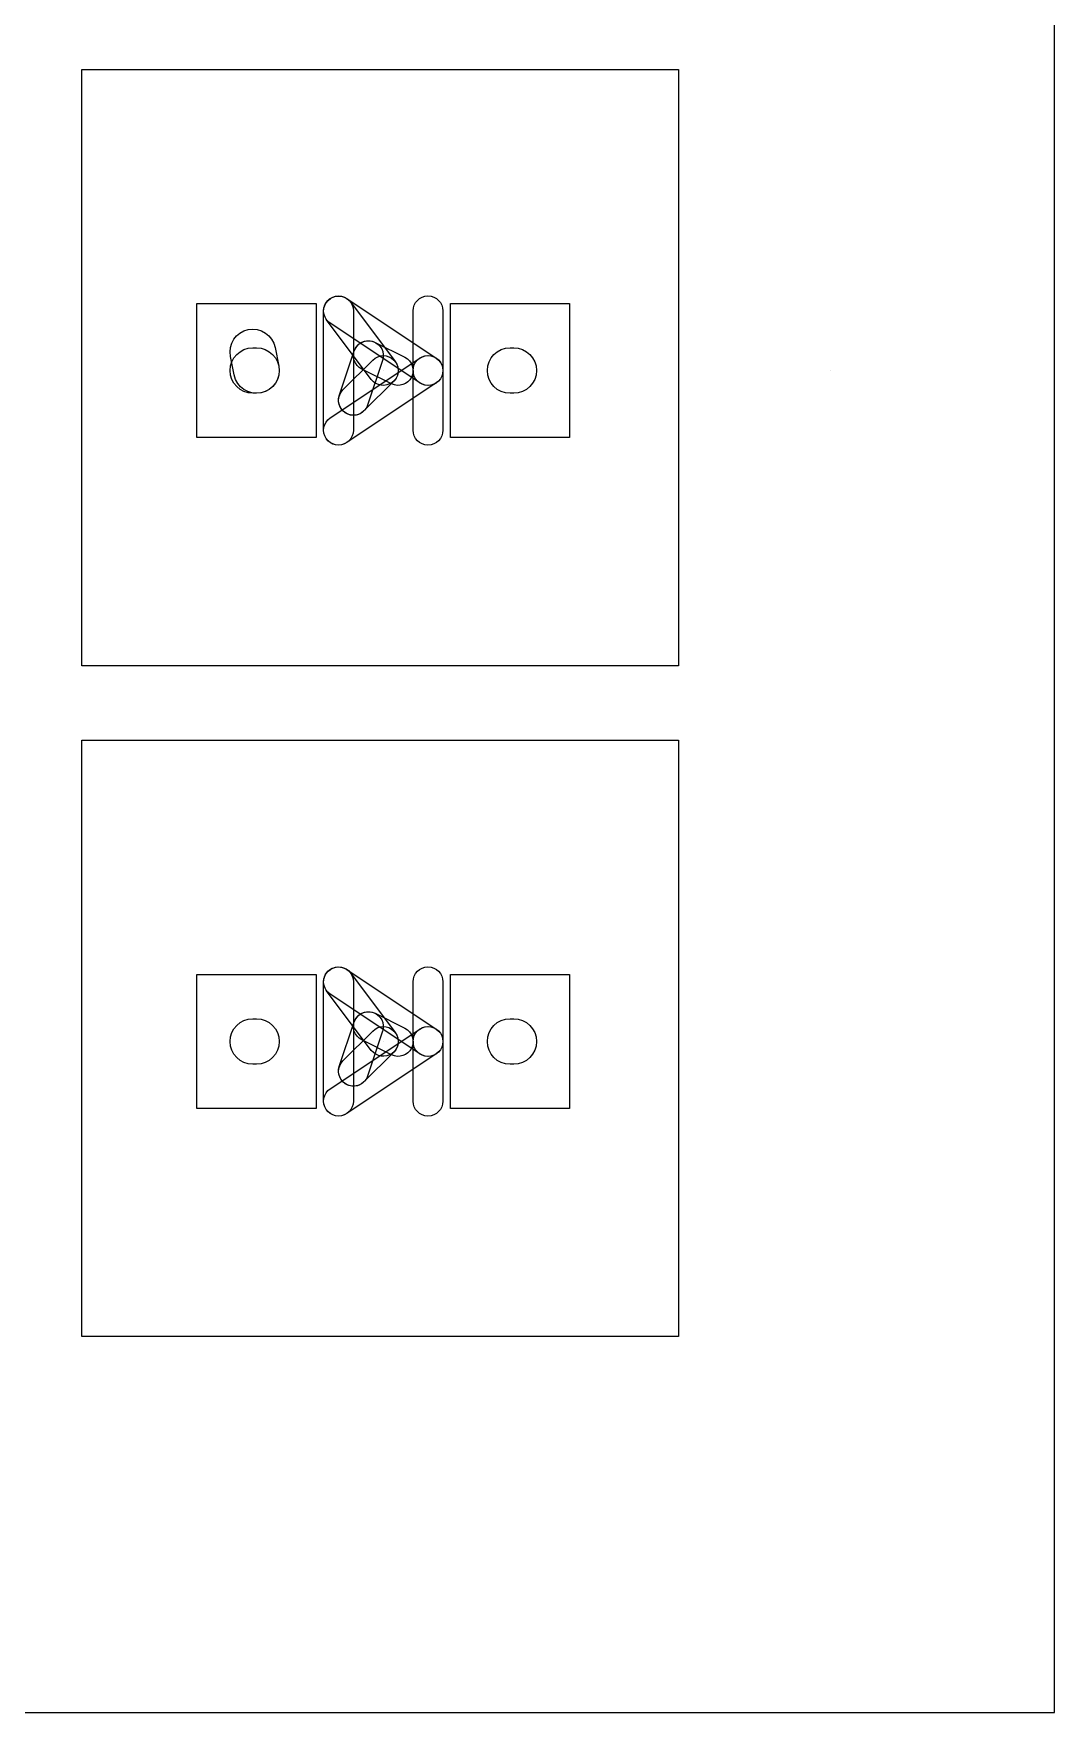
# Model space of a CAD drawing. Header units: inches. Extents: x 5 to 145, y -76 to 99.
# Drawn here: x 30.91 to 37.75, y -48.64 to -37.38 of the extents above; entities that cross this region are included whole.
import ezdxf

# ---------------------------------------------------------------- set-up
doc = ezdxf.new("R2010")
doc.units = ezdxf.units.IN
doc.header["$MEASUREMENT"] = 0

# ---------------------------------------------------------------- blocks, each defined once
blk = doc.blocks.new('block 202')
at = {"color": 7, "lineweight": 25}
blk.add_lwpolyline([(37.751, -48.64), (37.751, -35.14)], dxfattribs=at)
blk = doc.blocks.new('block 209')
at = {"color": 7, "lineweight": 25}
blk.add_lwpolyline([(28.751, -48.64), (37.751, -48.64)], dxfattribs=at)
blk = doc.blocks.new('block 201')
for name in ['block 202', 'block 209']:
    blk.add_blockref(name, (0, 0))
blk = doc.blocks.new('block 218')
at = {"lineweight": 0}
blk.add_lwpolyline([(36.251, -39.64), (36.251, -39.64)], dxfattribs=at)
blk = doc.blocks.new('block 225')
at = {"lineweight": 0}
blk.add_lwpolyline([(33.251, -39.64), (33.251, -39.64)], dxfattribs=at)
blk = doc.blocks.new('block 231')
at = {"lineweight": 0}
blk.add_lwpolyline([(33.251, -44.14), (33.251, -44.14)], dxfattribs=at)
blk = doc.blocks.new('block 285')
at = {"color": 2, "lineweight": 25}
blk.add_open_spline([(33.451, -39.24), (33.451, -39.24), (33.451, -39.64), (33.451, -39.64), (33.451, -39.695), (33.496, -39.74), (33.551, -39.74), (33.607, -39.74), (33.651, -39.695), (33.651, -39.64), (33.651, -39.64), (33.651, -39.24), (33.651, -39.24), (33.651, -39.185), (33.607, -39.14), (33.551, -39.14), (33.496, -39.14), (33.451, -39.185), (33.451, -39.24)], degree=3, knots=[0, 0, 0, 0, 1, 1, 1, 2, 2, 2, 3, 3, 3, 4, 4, 4, 5, 5, 5, 6, 6, 6, 6], dxfattribs=at)
blk = doc.blocks.new('block 286')
at = {"color": 2, "lineweight": 25}
blk.add_open_spline([(33.451, -39.64), (33.451, -39.64), (33.451, -40.04), (33.451, -40.04), (33.451, -40.095), (33.496, -40.14), (33.551, -40.14), (33.607, -40.14), (33.651, -40.095), (33.651, -40.04), (33.651, -40.04), (33.651, -39.64), (33.651, -39.64), (33.651, -39.585), (33.607, -39.54), (33.551, -39.54), (33.496, -39.54), (33.451, -39.585), (33.451, -39.64)], degree=3, knots=[0, 0, 0, 0, 1, 1, 1, 2, 2, 2, 3, 3, 3, 4, 4, 4, 5, 5, 5, 6, 6, 6, 6], dxfattribs=at)
blk = doc.blocks.new('block 287')
at = {"color": 2, "lineweight": 25}
blk.add_open_spline([(33.607, -39.557), (33.607, -39.557), (33.007, -39.157), (33.007, -39.157), (32.961, -39.126), (32.899, -39.139), (32.868, -39.185), (32.837, -39.231), (32.85, -39.293), (32.896, -39.323), (32.896, -39.323), (33.496, -39.723), (33.496, -39.723), (33.542, -39.754), (33.604, -39.742), (33.635, -39.696), (33.665, -39.65), (33.653, -39.588), (33.607, -39.557)], degree=3, knots=[0, 0, 0, 0, 1, 1, 1, 2, 2, 2, 3, 3, 3, 4, 4, 4, 5, 5, 5, 6, 6, 6, 6], dxfattribs=at)
blk = doc.blocks.new('block 288')
at = {"color": 2, "lineweight": 25}
blk.add_open_spline([(33.496, -39.557), (33.496, -39.557), (32.896, -39.957), (32.896, -39.957), (32.85, -39.988), (32.837, -40.05), (32.868, -40.096), (32.899, -40.142), (32.961, -40.154), (33.007, -40.123), (33.007, -40.123), (33.607, -39.723), (33.607, -39.723), (33.653, -39.693), (33.665, -39.631), (33.635, -39.585), (33.604, -39.539), (33.542, -39.526), (33.496, -39.557)], degree=3, knots=[0, 0, 0, 0, 1, 1, 1, 2, 2, 2, 3, 3, 3, 4, 4, 4, 5, 5, 5, 6, 6, 6, 6], dxfattribs=at)
blk = doc.blocks.new('block 289')
at = {"color": 2, "lineweight": 25}
blk.add_open_spline([(33.051, -40.04), (33.051, -40.04), (33.051, -39.24), (33.051, -39.24), (33.051, -39.185), (33.007, -39.14), (32.951, -39.14), (32.896, -39.14), (32.851, -39.185), (32.851, -39.24), (32.851, -39.24), (32.851, -40.04), (32.851, -40.04), (32.851, -40.095), (32.896, -40.14), (32.951, -40.14), (33.007, -40.14), (33.051, -40.095), (33.051, -40.04)], degree=3, knots=[0, 0, 0, 0, 1, 1, 1, 2, 2, 2, 3, 3, 3, 4, 4, 4, 5, 5, 5, 6, 6, 6, 6], dxfattribs=at)
blk = doc.blocks.new('block 290')
at = {"color": 2, "lineweight": 25}
blk.add_open_spline([(32.871, -39.3), (32.871, -39.3), (33.171, -39.7), (33.171, -39.7), (33.204, -39.744), (33.267, -39.753), (33.311, -39.72), (33.356, -39.687), (33.364, -39.624), (33.331, -39.58), (33.331, -39.58), (33.031, -39.18), (33.031, -39.18), (32.998, -39.136), (32.936, -39.127), (32.891, -39.16), (32.847, -39.193), (32.838, -39.256), (32.871, -39.3)], degree=3, knots=[0, 0, 0, 0, 1, 1, 1, 2, 2, 2, 3, 3, 3, 4, 4, 4, 5, 5, 5, 6, 6, 6, 6], dxfattribs=at)
blk = doc.blocks.new('block 291')
at = {"color": 2, "lineweight": 25}
blk.add_open_spline([(33.181, -39.57), (33.181, -39.57), (32.981, -39.77), (32.981, -39.77), (32.942, -39.809), (32.942, -39.872), (32.981, -39.911), (33.02, -39.95), (33.083, -39.95), (33.122, -39.911), (33.122, -39.911), (33.322, -39.711), (33.322, -39.711), (33.361, -39.672), (33.361, -39.609), (33.322, -39.57), (33.283, -39.53), (33.22, -39.53), (33.181, -39.57)], degree=3, knots=[0, 0, 0, 0, 1, 1, 1, 2, 2, 2, 3, 3, 3, 4, 4, 4, 5, 5, 5, 6, 6, 6, 6], dxfattribs=at)
blk = doc.blocks.new('block 292')
at = {"color": 2, "lineweight": 25}
blk.add_open_spline([(33.146, -39.872), (33.146, -39.872), (33.246, -39.572), (33.246, -39.572), (33.264, -39.519), (33.235, -39.463), (33.183, -39.445), (33.131, -39.428), (33.074, -39.456), (33.056, -39.509), (33.056, -39.509), (32.956, -39.809), (32.956, -39.809), (32.939, -39.861), (32.967, -39.918), (33.02, -39.935), (33.072, -39.953), (33.129, -39.924), (33.146, -39.872)], degree=3, knots=[0, 0, 0, 0, 1, 1, 1, 2, 2, 2, 3, 3, 3, 4, 4, 4, 5, 5, 5, 6, 6, 6, 6], dxfattribs=at)
blk = doc.blocks.new('block 293')
at = {"color": 2, "lineweight": 25}
blk.add_open_spline([(33.107, -39.63), (33.107, -39.63), (33.307, -39.73), (33.307, -39.73), (33.356, -39.754), (33.416, -39.734), (33.441, -39.685), (33.465, -39.636), (33.445, -39.576), (33.396, -39.551), (33.396, -39.551), (33.196, -39.451), (33.196, -39.451), (33.147, -39.426), (33.087, -39.446), (33.062, -39.496), (33.037, -39.545), (33.057, -39.605), (33.107, -39.63)], degree=3, knots=[0, 0, 0, 0, 1, 1, 1, 2, 2, 2, 3, 3, 3, 4, 4, 4, 5, 5, 5, 6, 6, 6, 6], dxfattribs=at)
blk = doc.blocks.new('block 339')
at = {"color": 2, "lineweight": 25}
blk.add_open_spline([(33.451, -43.74), (33.451, -43.74), (33.451, -44.14), (33.451, -44.14), (33.451, -44.195), (33.496, -44.24), (33.551, -44.24), (33.607, -44.24), (33.651, -44.195), (33.651, -44.14), (33.651, -44.14), (33.651, -43.74), (33.651, -43.74), (33.651, -43.685), (33.607, -43.64), (33.551, -43.64), (33.496, -43.64), (33.451, -43.685), (33.451, -43.74)], degree=3, knots=[0, 0, 0, 0, 1, 1, 1, 2, 2, 2, 3, 3, 3, 4, 4, 4, 5, 5, 5, 6, 6, 6, 6], dxfattribs=at)
blk = doc.blocks.new('block 340')
at = {"color": 2, "lineweight": 25}
blk.add_open_spline([(33.451, -44.14), (33.451, -44.14), (33.451, -44.54), (33.451, -44.54), (33.451, -44.595), (33.496, -44.64), (33.551, -44.64), (33.607, -44.64), (33.651, -44.595), (33.651, -44.54), (33.651, -44.54), (33.651, -44.14), (33.651, -44.14), (33.651, -44.085), (33.607, -44.04), (33.551, -44.04), (33.496, -44.04), (33.451, -44.085), (33.451, -44.14)], degree=3, knots=[0, 0, 0, 0, 1, 1, 1, 2, 2, 2, 3, 3, 3, 4, 4, 4, 5, 5, 5, 6, 6, 6, 6], dxfattribs=at)
blk = doc.blocks.new('block 341')
at = {"color": 2, "lineweight": 25}
blk.add_open_spline([(33.607, -44.057), (33.607, -44.057), (33.007, -43.657), (33.007, -43.657), (32.961, -43.626), (32.899, -43.639), (32.868, -43.685), (32.837, -43.731), (32.85, -43.793), (32.896, -43.823), (32.896, -43.823), (33.496, -44.223), (33.496, -44.223), (33.542, -44.254), (33.604, -44.242), (33.635, -44.196), (33.665, -44.15), (33.653, -44.088), (33.607, -44.057)], degree=3, knots=[0, 0, 0, 0, 1, 1, 1, 2, 2, 2, 3, 3, 3, 4, 4, 4, 5, 5, 5, 6, 6, 6, 6], dxfattribs=at)
blk = doc.blocks.new('block 342')
at = {"color": 2, "lineweight": 25}
blk.add_open_spline([(33.496, -44.057), (33.496, -44.057), (32.896, -44.457), (32.896, -44.457), (32.85, -44.488), (32.837, -44.55), (32.868, -44.596), (32.899, -44.642), (32.961, -44.654), (33.007, -44.623), (33.007, -44.623), (33.607, -44.223), (33.607, -44.223), (33.653, -44.193), (33.665, -44.131), (33.635, -44.085), (33.604, -44.039), (33.542, -44.026), (33.496, -44.057)], degree=3, knots=[0, 0, 0, 0, 1, 1, 1, 2, 2, 2, 3, 3, 3, 4, 4, 4, 5, 5, 5, 6, 6, 6, 6], dxfattribs=at)
blk = doc.blocks.new('block 343')
at = {"color": 2, "lineweight": 25}
blk.add_open_spline([(33.051, -44.54), (33.051, -44.54), (33.051, -43.74), (33.051, -43.74), (33.051, -43.685), (33.007, -43.64), (32.951, -43.64), (32.896, -43.64), (32.851, -43.685), (32.851, -43.74), (32.851, -43.74), (32.851, -44.54), (32.851, -44.54), (32.851, -44.595), (32.896, -44.64), (32.951, -44.64), (33.007, -44.64), (33.051, -44.595), (33.051, -44.54)], degree=3, knots=[0, 0, 0, 0, 1, 1, 1, 2, 2, 2, 3, 3, 3, 4, 4, 4, 5, 5, 5, 6, 6, 6, 6], dxfattribs=at)
blk = doc.blocks.new('block 344')
at = {"color": 2, "lineweight": 25}
blk.add_open_spline([(32.871, -43.8), (32.871, -43.8), (33.171, -44.2), (33.171, -44.2), (33.204, -44.244), (33.267, -44.253), (33.311, -44.22), (33.356, -44.187), (33.364, -44.124), (33.331, -44.08), (33.331, -44.08), (33.031, -43.68), (33.031, -43.68), (32.998, -43.636), (32.936, -43.627), (32.891, -43.66), (32.847, -43.693), (32.838, -43.756), (32.871, -43.8)], degree=3, knots=[0, 0, 0, 0, 1, 1, 1, 2, 2, 2, 3, 3, 3, 4, 4, 4, 5, 5, 5, 6, 6, 6, 6], dxfattribs=at)
blk = doc.blocks.new('block 345')
at = {"color": 2, "lineweight": 25}
blk.add_open_spline([(33.181, -44.07), (33.181, -44.07), (32.981, -44.27), (32.981, -44.27), (32.942, -44.309), (32.942, -44.372), (32.981, -44.411), (33.02, -44.45), (33.083, -44.45), (33.122, -44.411), (33.122, -44.411), (33.322, -44.211), (33.322, -44.211), (33.361, -44.172), (33.361, -44.109), (33.322, -44.07), (33.283, -44.03), (33.22, -44.03), (33.181, -44.07)], degree=3, knots=[0, 0, 0, 0, 1, 1, 1, 2, 2, 2, 3, 3, 3, 4, 4, 4, 5, 5, 5, 6, 6, 6, 6], dxfattribs=at)
blk = doc.blocks.new('block 346')
at = {"color": 2, "lineweight": 25}
blk.add_open_spline([(33.146, -44.372), (33.146, -44.372), (33.246, -44.072), (33.246, -44.072), (33.264, -44.019), (33.235, -43.963), (33.183, -43.945), (33.131, -43.928), (33.074, -43.956), (33.056, -44.009), (33.056, -44.009), (32.956, -44.309), (32.956, -44.309), (32.939, -44.361), (32.967, -44.418), (33.02, -44.435), (33.072, -44.453), (33.129, -44.424), (33.146, -44.372)], degree=3, knots=[0, 0, 0, 0, 1, 1, 1, 2, 2, 2, 3, 3, 3, 4, 4, 4, 5, 5, 5, 6, 6, 6, 6], dxfattribs=at)
blk = doc.blocks.new('block 347')
at = {"color": 2, "lineweight": 25}
blk.add_open_spline([(33.107, -44.13), (33.107, -44.13), (33.307, -44.23), (33.307, -44.23), (33.356, -44.254), (33.416, -44.234), (33.441, -44.185), (33.465, -44.136), (33.445, -44.076), (33.396, -44.051), (33.396, -44.051), (33.196, -43.951), (33.196, -43.951), (33.147, -43.926), (33.087, -43.946), (33.062, -43.996), (33.037, -44.045), (33.057, -44.105), (33.107, -44.13)], degree=3, knots=[0, 0, 0, 0, 1, 1, 1, 2, 2, 2, 3, 3, 3, 4, 4, 4, 5, 5, 5, 6, 6, 6, 6], dxfattribs=at)
blk = doc.blocks.new('block 509')
at = {"color": 5, "lineweight": 25}
for points in [[(33.701, -40.09), (33.701, -39.19)], [(33.701, -39.19), (34.501, -39.19)], [(34.501, -39.19), (34.501, -40.09)], [(34.501, -40.09), (33.701, -40.09)]]:
    blk.add_lwpolyline(points, dxfattribs=at)
blk = doc.blocks.new('block 510')
at = {"color": 5, "lineweight": 25}
for points in [[(32.001, -40.09), (32.001, -39.19)], [(32.001, -39.19), (32.801, -39.19)], [(32.801, -39.19), (32.801, -40.09)], [(32.801, -40.09), (32.001, -40.09)]]:
    blk.add_lwpolyline(points, dxfattribs=at)
blk = doc.blocks.new('block 521')
at = {"color": 5, "lineweight": 25}
for points in [[(33.701, -44.59), (33.701, -43.69)], [(33.701, -43.69), (34.501, -43.69)], [(34.501, -43.69), (34.501, -44.59)], [(34.501, -44.59), (33.701, -44.59)]]:
    blk.add_lwpolyline(points, dxfattribs=at)
blk = doc.blocks.new('block 522')
at = {"color": 5, "lineweight": 25}
for points in [[(32.001, -44.59), (32.001, -43.69)], [(32.001, -43.69), (32.801, -43.69)], [(32.801, -43.69), (32.801, -44.59)], [(32.801, -44.59), (32.001, -44.59)]]:
    blk.add_lwpolyline(points, dxfattribs=at)
blk = doc.blocks.new('block 567')
at = {"color": 5, "lineweight": 25}
blk.add_open_spline([(34.126, -39.488), (34.126, -39.488), (34.101, -39.488), (34.101, -39.488), (34.017, -39.488), (33.949, -39.556), (33.949, -39.64), (33.949, -39.724), (34.017, -39.793), (34.101, -39.793), (34.101, -39.793), (34.126, -39.793), (34.126, -39.793), (34.21, -39.793), (34.279, -39.724), (34.279, -39.64), (34.279, -39.556), (34.21, -39.488), (34.126, -39.488)], degree=3, knots=[0, 0, 0, 0, 1, 1, 1, 2, 2, 2, 3, 3, 3, 4, 4, 4, 5, 5, 5, 6, 6, 6, 6], dxfattribs=at)
blk = doc.blocks.new('block 596')
at = {"color": 5, "lineweight": 25}
blk.add_open_spline([(32.376, -44.293), (32.376, -44.293), (32.401, -44.293), (32.401, -44.293), (32.485, -44.293), (32.554, -44.224), (32.554, -44.14), (32.554, -44.056), (32.485, -43.988), (32.401, -43.988), (32.401, -43.988), (32.376, -43.988), (32.376, -43.988), (32.292, -43.988), (32.224, -44.056), (32.224, -44.14), (32.224, -44.224), (32.292, -44.293), (32.376, -44.293)], degree=3, knots=[0, 0, 0, 0, 1, 1, 1, 2, 2, 2, 3, 3, 3, 4, 4, 4, 5, 5, 5, 6, 6, 6, 6], dxfattribs=at)
blk = doc.blocks.new('block 597')
at = {"color": 5, "lineweight": 25}
blk.add_open_spline([(32.376, -39.793), (32.376, -39.793), (32.401, -39.793), (32.401, -39.793), (32.485, -39.793), (32.554, -39.724), (32.554, -39.64), (32.554, -39.556), (32.485, -39.488), (32.401, -39.488), (32.401, -39.488), (32.376, -39.488), (32.376, -39.488), (32.292, -39.488), (32.224, -39.556), (32.224, -39.64), (32.224, -39.724), (32.292, -39.793), (32.376, -39.793)], degree=3, knots=[0, 0, 0, 0, 1, 1, 1, 2, 2, 2, 3, 3, 3, 4, 4, 4, 5, 5, 5, 6, 6, 6, 6], dxfattribs=at)
blk = doc.blocks.new('block 599')
at = {"color": 5, "lineweight": 25}
blk.add_open_spline([(32.227, -39.545), (32.227, -39.545), (32.252, -39.67), (32.252, -39.67), (32.268, -39.753), (32.349, -39.806), (32.431, -39.79), (32.514, -39.773), (32.567, -39.693), (32.551, -39.61), (32.551, -39.61), (32.526, -39.485), (32.526, -39.485), (32.509, -39.403), (32.429, -39.349), (32.346, -39.366), (32.264, -39.382), (32.21, -39.463), (32.227, -39.545)], degree=3, knots=[0, 0, 0, 0, 1, 1, 1, 2, 2, 2, 3, 3, 3, 4, 4, 4, 5, 5, 5, 6, 6, 6, 6], dxfattribs=at)
blk = doc.blocks.new('block 619')
at = {"color": 5, "lineweight": 25}
blk.add_open_spline([(34.126, -43.988), (34.126, -43.988), (34.101, -43.988), (34.101, -43.988), (34.017, -43.988), (33.949, -44.056), (33.949, -44.14), (33.949, -44.224), (34.017, -44.293), (34.101, -44.293), (34.101, -44.293), (34.126, -44.293), (34.126, -44.293), (34.21, -44.293), (34.279, -44.224), (34.279, -44.14), (34.279, -44.056), (34.21, -43.988), (34.126, -43.988)], degree=3, knots=[0, 0, 0, 0, 1, 1, 1, 2, 2, 2, 3, 3, 3, 4, 4, 4, 5, 5, 5, 6, 6, 6, 6], dxfattribs=at)
blk = doc.blocks.new('block 214')
for name in ['block 287', 'block 290', 'block 289', 'block 285', 'block 510', 'block 509', 'block 599', 'block 597', 'block 292', 'block 293', 'block 567', 'block 288', 'block 291', 'block 286', 'block 225', 'block 218', 'block 341', 'block 344', 'block 343', 'block 339', 'block 522', 'block 521', 'block 596', 'block 342', 'block 346', 'block 347', 'block 619', 'block 345', 'block 340', 'block 231']:
    blk.add_blockref(name, (0, 0))
blk = doc.blocks.new('block 642')
at = {"color": 7, "lineweight": 25}
blk.add_lwpolyline([(35.231, -41.62), (31.231, -41.62), (31.231, -37.62), (35.231, -37.62), (35.231, -41.62)], dxfattribs=at)

msp = doc.modelspace()

# ---------------------------------------------------------------- linework, layer by layer
at = {"color": 7, "lineweight": 25}
msp.add_lwpolyline([(35.231, -46.12), (31.231, -46.12), (31.231, -42.12), (35.231, -42.12), (35.231, -46.12)], dxfattribs=at)

# ---------------------------------------------------------------- block references
for name in ['block 201', 'block 214', 'block 642']:
    msp.add_blockref(name, (0, 0))

doc.saveas('drawing.dxf')
